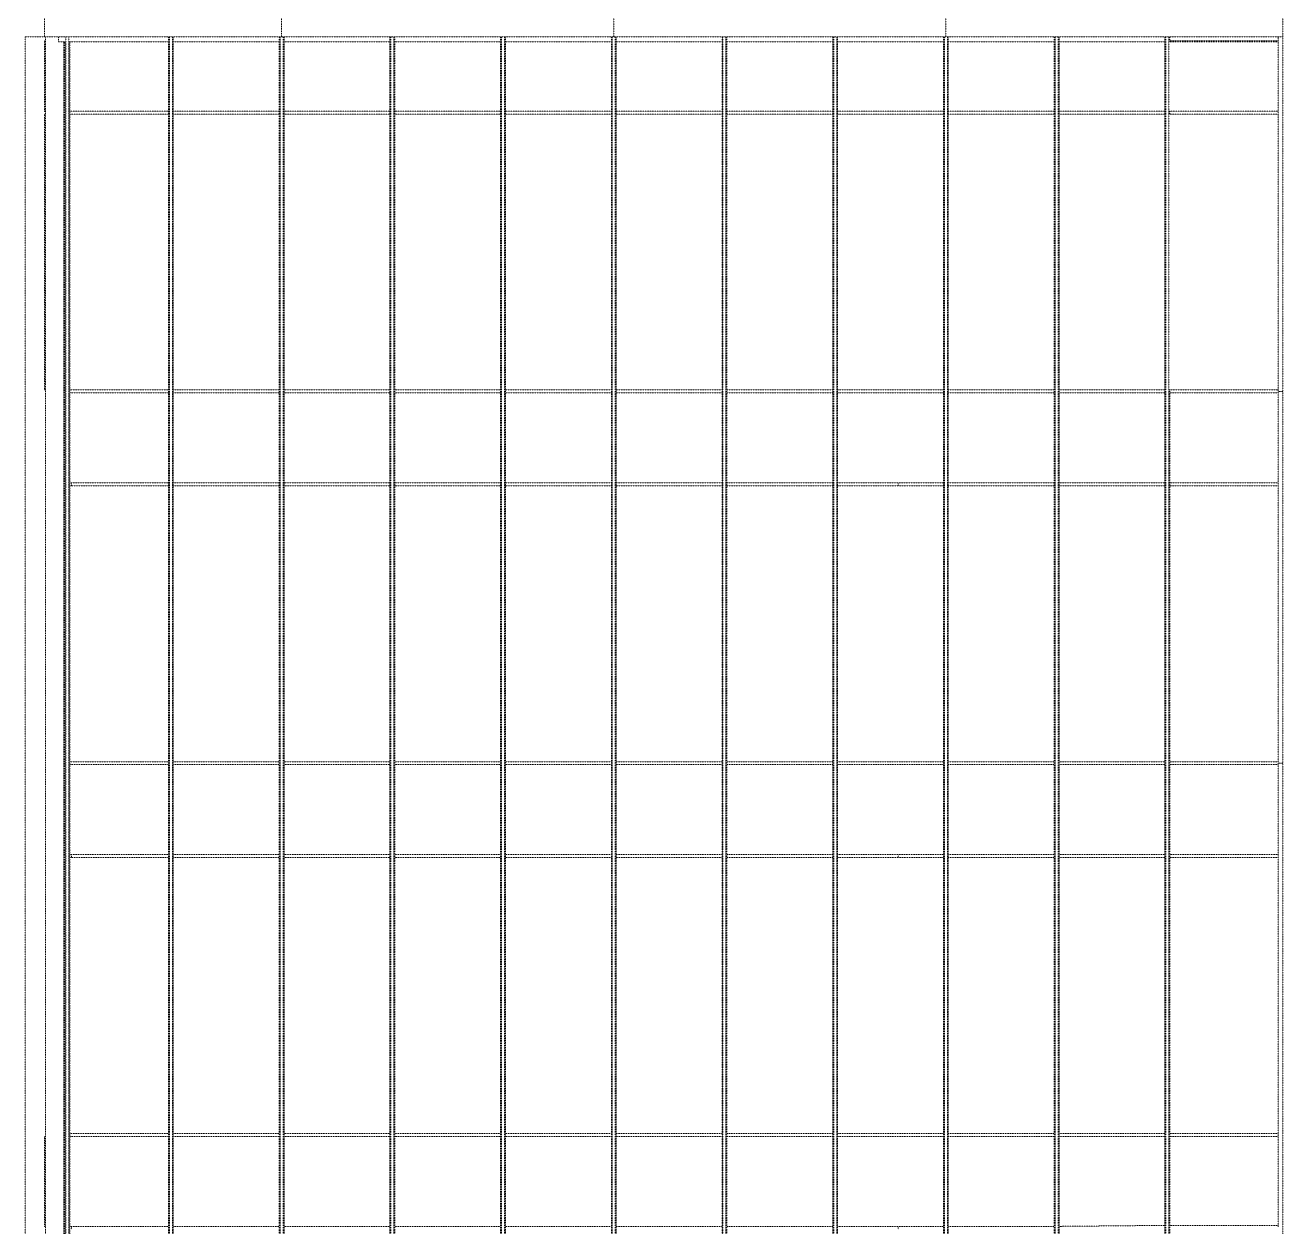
# Model space of a CAD drawing. Header units: inches. Extents: x 1191 to 4278, y -4365 to 1348.
# Drawn here: x 1320 to 1970, y 260 to 880 of the extents above; entities that cross this region are included whole.
import ezdxf

# ---------------------------------------------------------------- set-up
doc = ezdxf.new("R2010")
doc.units = ezdxf.units.IN
doc.header["$MEASUREMENT"] = 0
doc.linetypes.add('NBK_Hidden', pattern=[0.125, 0.083333, -0.041667])
doc.layers.add('!Linetype_Hidden', color=210, linetype='NBK_Hidden', lineweight=9)

# ---------------------------------------------------------------- blocks, each defined once
blk = doc.blocks.new('A$C5F5DB627')
for p, q in [((570, 1419.44), (570, 411.9)), ((-69.57, 1361.53), (-69.57, 1412.89)), ((52.89, 1361.53), (52.89, 1413.16)), ((224.43, 1361.53), (224.43, 1412.53)), ((395.96, 1361.53), (395.96, 1413.16)), ((-79.57, 1361.53), (570, 1361.53)), ((-79.57, 410.4), (-79.57, 1361.53)), ((-69.57, 1323.03), (-69.57, 1359.49)), ((-69.57, 1359.49), (-69.07, 1359.49)), ((-69.07, 410.4), (-69.07, 1361.53)), ((-62.33, 1359.03), (-62.33, 1361.53)), ((-59.04, 1359.03), (-62.33, 1359.03)), ((-59.59, 412.9), (-59.59, 1359.03)), ((-59.07, 412.9), (-59.07, 1359.03)), ((-58.59, 410.4), (-58.59, 1361.53)), ((-57.04, 410.4), (-57.04, 1361.53)), ((-5.54, 1359.03), (-56.6, 1359.03)), ((-56.57, 412.9), (-56.57, 1359.03)), ((-5.54, 1361.53), (-5.54, 410.4)), ((-5.06, 1361.53), (-5.06, 410.4)), ((-3.51, 1361.53), (-3.51, 410.4)), ((-3.04, 410.4), (-3.04, 1361.53)), ((51.64, 1359.03), (-3.04, 1359.03)), ((51.64, 1361.53), (51.64, 412.9)), ((52.12, 1361.53), (52.12, 412.9)), ((53.67, 1361.53), (53.67, 412.9)), ((54.14, 1361.53), (54.14, 412.9)), ((108.82, 1359.03), (54.14, 1359.03)), ((108.82, 1361.53), (108.82, 410.4)), ((109.3, 1361.53), (109.3, 410.4)), ((110.84, 1361.53), (110.84, 410.4)), ((111.32, 410.4), (111.32, 1361.53)), ((166, 1359.03), (111.32, 1359.03)), ((166, 1361.53), (166, 410.4)), ((166.48, 1361.53), (166.48, 410.4)), ((168.02, 1361.53), (168.02, 410.4)), ((168.5, 410.4), (168.5, 1361.53)), ((223.18, 1359.03), (168.5, 1359.03)), ((223.18, 1361.53), (223.18, 410.4)), ((223.65, 1361.53), (223.65, 410.4)), ((225.2, 1361.53), (225.2, 410.4)), ((225.68, 410.4), (225.68, 1361.53)), ((280.36, 1359.03), (225.68, 1359.03)), ((280.36, 1361.53), (280.36, 410.4)), ((280.83, 1361.53), (280.83, 410.4)), ((282.38, 1361.53), (282.38, 410.4)), ((282.86, 410.4), (282.86, 1361.53)), ((337.54, 1359.03), (282.86, 1359.03)), ((337.54, 1361.53), (337.54, 410.4)), ((338.01, 1361.53), (338.01, 410.4)), ((339.56, 1361.53), (339.56, 410.4)), ((340.04, 410.4), (340.04, 1361.53)), ((394.71, 1359.03), (340.04, 1359.03)), ((394.71, 1361.53), (394.71, 410.4)), ((395.19, 1361.53), (395.19, 410.4)), ((396.74, 1361.53), (396.74, 410.4)), ((397.21, 410.4), (397.21, 1361.53)), ((451.89, 1359.03), (397.21, 1359.03)), ((451.89, 1361.53), (451.89, 410.4)), ((452.37, 1361.53), (452.37, 410.4)), ((453.92, 1361.53), (453.92, 410.4)), ((454.39, 410.4), (454.39, 1361.53)), ((509.07, 1359.03), (454.39, 1359.03)), ((509.07, 1361.53), (509.07, 410.4)), ((509.55, 1361.53), (509.55, 410.4)), ((511.09, 1361.53), (511.09, 410.4)), ((567.5, 1359.49), (511.54, 1359.49)), ((511.57, 1359.03), (511.57, 1361.53)), ((567.5, 1359.03), (511.57, 1359.03)), ((567.5, 746.9), (567.5, 1361.53)), ((-69.07, 1323.03), (-69.57, 1323.03)), ((-69.57, 1179.15), (-69.57, 1321.53)), ((-69.57, 1321.53), (-69.07, 1321.53)), ((-56.57, 1323.12), (-5.54, 1323.12)), ((-5.54, 1321.62), (-56.57, 1321.62)), ((51.64, 1323.12), (-3.04, 1323.12)), ((51.64, 1321.62), (-3.04, 1321.62)), ((108.82, 1323.12), (54.14, 1323.12)), ((108.82, 1321.62), (54.14, 1321.62)), ((166, 1323.12), (111.32, 1323.12)), ((166, 1321.62), (111.32, 1321.62)), ((223.18, 1323.12), (168.5, 1323.12)), ((223.18, 1321.62), (168.5, 1321.62)), ((280.36, 1323.12), (225.68, 1323.12)), ((280.36, 1321.62), (225.68, 1321.62)), ((337.54, 1323.12), (282.86, 1323.12)), ((337.54, 1321.62), (282.86, 1321.62)), ((394.71, 1323.12), (340.04, 1323.12)), ((394.71, 1321.62), (340.04, 1321.62)), ((451.89, 1323.12), (397.21, 1323.12)), ((451.89, 1321.62), (397.21, 1321.62)), ((509.07, 1323.12), (454.39, 1323.12)), ((509.07, 1321.62), (454.39, 1321.62)), ((511.54, 1323.12), (567.5, 1323.12)), ((567.5, 1321.62), (511.54, 1321.62)), ((511.57, 1323.12), (511.57, 1321.62)), ((-69.07, 1179.15), (-69.57, 1179.15)), ((-56.57, 1179.15), (-5.54, 1179.15)), ((-5.54, 1177.65), (-56.57, 1177.65)), ((51.64, 1179.15), (-3.04, 1179.15)), ((51.64, 1177.65), (-3.04, 1177.65)), ((54.14, 1179.15), (108.82, 1179.15)), ((108.82, 1177.65), (54.14, 1177.65)), ((166, 1179.15), (111.32, 1179.15)), ((166, 1177.65), (111.32, 1177.65)), ((168.5, 1179.15), (223.18, 1179.15)), ((223.18, 1177.65), (168.5, 1177.65)), ((280.36, 1179.15), (225.68, 1179.15)), ((280.36, 1177.65), (225.68, 1177.65)), ((337.54, 1179.15), (282.86, 1179.15)), ((337.54, 1177.65), (282.86, 1177.65)), ((394.71, 1179.15), (340.04, 1179.15)), ((394.71, 1177.65), (340.04, 1177.65)), ((451.89, 1179.15), (397.21, 1179.15)), ((451.89, 1177.65), (397.21, 1177.65)), ((509.07, 1179.15), (454.39, 1179.15)), ((509.07, 1177.65), (454.39, 1177.65)), ((511.54, 1179.15), (567.5, 1179.15)), ((511.57, 410.4), (511.57, 1179.15)), ((567.5, 1177.65), (511.57, 1177.65)), ((567.5, 1178.4), (570, 1178.4)), ((-56.57, 1131.15), (-5.54, 1131.15)), ((-55.57, 1131.15), (-55.57, 1129.65)), ((-3.04, 1131.15), (51.64, 1131.15)), ((54.14, 1131.15), (108.82, 1131.15)), ((111.32, 1131.15), (166, 1131.15)), ((168.5, 1131.15), (223.18, 1131.15)), ((225.68, 1131.15), (280.36, 1131.15)), ((282.86, 1131.15), (337.54, 1131.15)), ((340.04, 1131.15), (394.71, 1131.15)), ((371.28, 1131.15), (371.28, 1129.65)), ((397.21, 1131.15), (451.89, 1131.15)), ((454.39, 1131.15), (509.07, 1131.15)), ((511.57, 1131.15), (567.5, 1131.15)), ((-5.54, 1129.65), (-56.57, 1129.65)), ((51.64, 1129.65), (-3.04, 1129.65)), ((108.82, 1129.65), (54.14, 1129.65)), ((166, 1129.65), (111.32, 1129.65)), ((223.18, 1129.65), (168.5, 1129.65)), ((280.36, 1129.65), (225.68, 1129.65)), ((337.54, 1129.65), (282.86, 1129.65)), ((394.71, 1129.65), (340.04, 1129.65)), ((451.89, 1129.65), (397.21, 1129.65)), ((509.07, 1129.65), (454.39, 1129.65)), ((567.5, 1129.65), (511.57, 1129.65)), ((-56.57, 987.15), (-5.54, 987.15)), ((-5.54, 985.65), (-56.57, 985.65)), ((-3.04, 987.15), (51.64, 987.15)), ((51.64, 985.65), (-3.04, 985.65)), ((54.14, 987.15), (108.82, 987.15)), ((108.82, 985.65), (54.14, 985.65)), ((111.32, 987.15), (166, 987.15)), ((166, 985.65), (111.32, 985.65)), ((168.5, 987.15), (223.18, 987.15)), ((223.18, 985.65), (168.5, 985.65)), ((225.68, 987.15), (280.36, 987.15)), ((280.36, 985.65), (225.68, 985.65)), ((282.86, 987.15), (337.54, 987.15)), ((337.54, 985.65), (282.86, 985.65)), ((340.04, 987.15), (394.71, 987.15)), ((394.71, 985.65), (340.04, 985.65)), ((397.21, 987.15), (451.89, 987.15)), ((451.89, 985.65), (397.21, 985.65)), ((454.39, 987.15), (509.07, 987.15)), ((509.07, 985.65), (454.39, 985.65)), ((567.5, 987.15), (511.57, 987.15)), ((567.5, 985.65), (511.57, 985.65)), ((567.5, 986.4), (570, 986.4)), ((-56.57, 939.15), (-5.54, 939.15)), ((-5.54, 937.65), (-56.57, 937.65)), ((-55.57, 939.15), (-55.57, 937.65)), ((-3.04, 939.15), (51.64, 939.15)), ((51.64, 937.65), (-3.04, 937.65)), ((54.14, 939.15), (108.82, 939.15)), ((108.82, 937.65), (54.14, 937.65)), ((111.32, 939.15), (166, 939.15)), ((166, 937.65), (111.32, 937.65)), ((168.5, 939.15), (223.18, 939.15)), ((223.18, 937.65), (168.5, 937.65)), ((225.68, 939.15), (280.36, 939.15)), ((280.36, 937.65), (225.68, 937.65)), ((282.86, 939.15), (337.54, 939.15)), ((337.54, 937.65), (282.86, 937.65)), ((340.04, 939.15), (394.71, 939.15)), ((394.71, 937.65), (340.04, 937.65)), ((371.28, 939.15), (371.28, 937.65)), ((397.21, 939.15), (451.89, 939.15)), ((451.89, 937.65), (397.21, 937.65)), ((454.39, 939.15), (509.07, 939.15)), ((509.07, 937.65), (454.39, 937.65)), ((511.57, 939.15), (567.5, 939.15)), ((567.5, 937.65), (511.57, 937.65)), ((-69.57, 747.15), (-69.57, 793.65)), ((-69.57, 793.65), (-69.07, 793.65)), ((-56.57, 795.15), (-5.54, 795.15)), ((-5.54, 793.65), (-56.57, 793.65)), ((-3.04, 795.15), (51.64, 795.15)), ((51.64, 793.65), (-3.04, 793.65)), ((54.14, 795.15), (108.82, 795.15)), ((108.82, 793.65), (54.14, 793.65)), ((111.32, 795.15), (166, 795.15)), ((166, 793.65), (111.32, 793.65)), ((168.5, 795.15), (223.18, 795.15)), ((223.18, 793.65), (168.5, 793.65)), ((225.68, 795.15), (280.36, 795.15)), ((280.36, 793.65), (225.68, 793.65)), ((282.86, 795.15), (337.54, 795.15)), ((337.54, 793.65), (282.86, 793.65)), ((394.71, 795.15), (340.04, 795.15)), ((394.71, 793.65), (340.04, 793.65)), ((451.89, 795.15), (397.21, 795.15)), ((451.89, 793.65), (397.21, 793.65)), ((509.07, 795.15), (454.39, 795.15)), ((509.07, 793.65), (454.39, 793.65)), ((567.5, 795.15), (511.57, 795.15)), ((567.5, 793.65), (511.57, 793.65)), ((-69.07, 747.15), (-69.57, 747.15)), ((-56.57, 747.15), (-5.54, 747.15)), ((-55.57, 747.15), (-55.57, 745.65)), ((-3.04, 747.15), (51.64, 747.15)), ((54.14, 747.15), (108.82, 747.15)), ((111.32, 747.15), (166, 747.15)), ((168.5, 747.15), (223.18, 747.15)), ((225.68, 747.15), (280.36, 747.15)), ((282.86, 747.15), (337.54, 747.15)), ((340.04, 747.15), (394.71, 747.15)), ((371.28, 747.15), (371.28, 745.65)), ((397.21, 747.15), (451.89, 747.15)), ((454.39, 747.15), (509.07, 747.65)), ((511.57, 747.65), (567.5, 747.65))]:
    blk.add_line(p, q)

msp = doc.modelspace()

# ---------------------------------------------------------------- block references
at = {"layer": '!Linetype_Hidden'}
msp.add_blockref('A$C5F5DB627', (1399.71, -487.19), dxfattribs=at)

doc.saveas('drawing.dxf')
